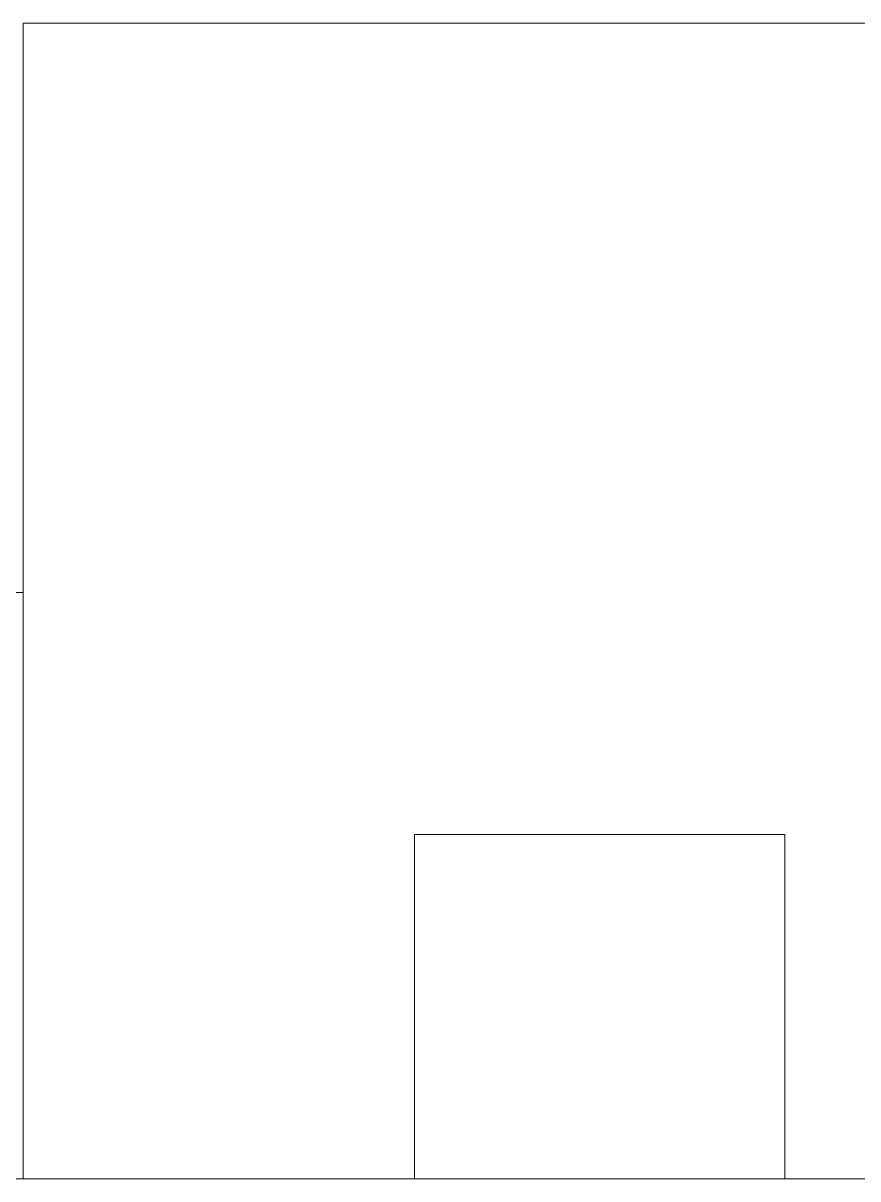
# Model space of a CAD drawing. Header units: inches. Extents: x -12478 to 399182, y -16583 to 525552.
# Drawn here: x 4636.6 to 4811, y -7197.5 to -6956.2 of the extents above; entities that cross this region are included whole.
import ezdxf

# ---------------------------------------------------------------- set-up
doc = ezdxf.new("R2010")
doc.units = ezdxf.units.IN
doc.header["$LTSCALE"] = 1000
doc.header["$MEASUREMENT"] = 0

msp = doc.modelspace()

# ---------------------------------------------------------------- linework, layer by layer
at = {"color": 7, "linetype": 'Continuous', "lineweight": 0}
for p, q in [((4636.62, -6956.23, 0), (5149.24, -6956.23, 0)), ((4636.62, -7197.53, 0), (4636.62, -6956.23, 0)), ((4618.3, -7075.13, 0), (4636.62, -7075.13, 0)), ((4718.38, -7125.65, 0), (4795.75, -7125.65, 0)), ((4718.38, -7197.53, 0), (4718.38, -7125.65, 0)), ((4795.75, -7125.65, 0), (4795.75, -7197.53, 0)), ((4617.36, -7197.53, 0), (5151.7, -7197.53, 0))]:
    msp.add_line(p, q, dxfattribs=at)

doc.saveas('drawing.dxf')
